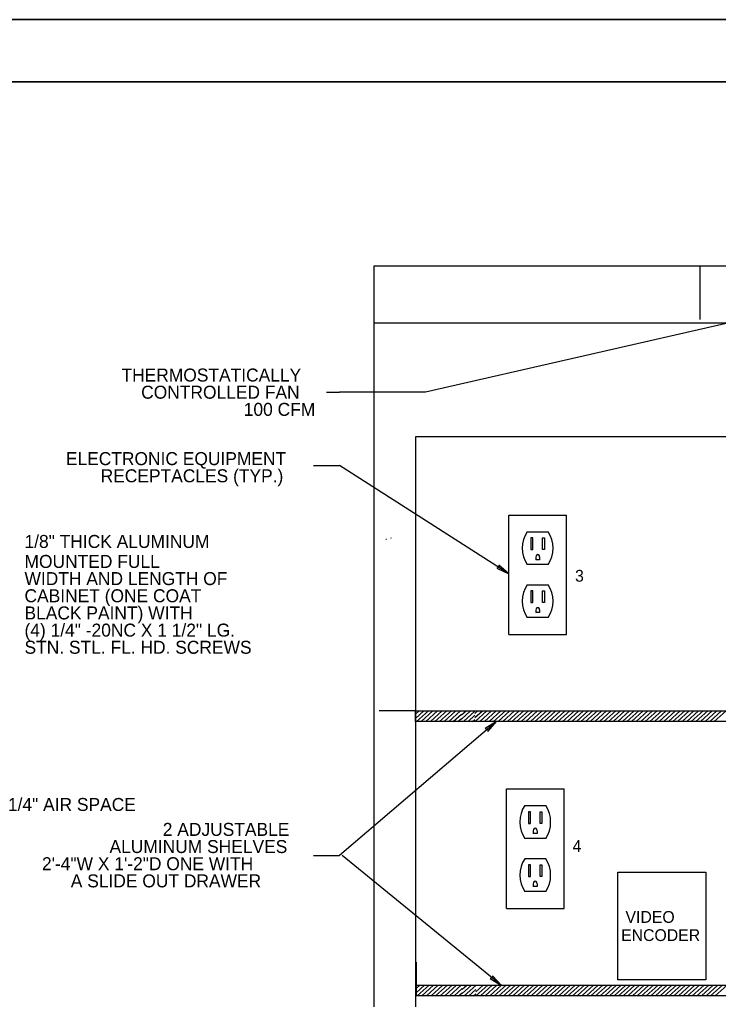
# Model space of a CAD drawing. Extents: x 507436 to 508484, y 495513 to 496173.
# Drawn here: x 507818.9 to 507987.3, y 495936.5 to 496172.9 of the extents above; entities that cross this region are included whole.
import ezdxf

# ---------------------------------------------------------------- set-up
doc = ezdxf.new("R2010")
doc.units = 0
doc.layers.add('1', color=7, linetype='Continuous')
doc.layers.add('41', color=7, linetype='Continuous')

msp = doc.modelspace()

# ---------------------------------------------------------------- linework, layer by layer
at = {"layer": '1'}
for p, q in [((508484.48, 496172.95), (507436.31, 496172.95)), ((508481.48, 496157.95), (507491.48, 496157.95)), ((507904.37, 495784.3), (507904.37, 496113.51)), ((507904.37, 496113.51), (508122.25, 496113.51)), ((507982.85, 496113.33), (507982.85, 496100.55)), ((508018.69, 496106.39), (507916.75, 496083.05)), ((507904.37, 496099.8), (508122.03, 496099.8)), ((507892.89, 496083.05), (507896.02, 496083.05)), ((507916.75, 496083.05), (507896.02, 496083.05)), ((507914.42, 495798.01), (507914.42, 496072.36)), ((507914.42, 496072.36), (508112.25, 496072.36)), ((507889.75, 496065.39), (507896.02, 496065.39)), ((507936.84, 496039.24), (507896.02, 496065.39)), ((507936.84, 496053.4), (507950.73, 496053.4)), ((507936.84, 496024.56), (507936.84, 496053.4)), ((507950.73, 496024.56), (507950.73, 496053.4)), ((507907.2, 496047.61), (507907.31, 496047.61)), ((507907.2, 496047.61), (507907.2, 496047.61)), ((507907.2, 496047.61), (507907.2, 496047.61)), ((507908.42, 496047.82), (507908.43, 496047.83)), ((507908.42, 496047.82), (507908.44, 496047.82)), ((507908.43, 496047.82), (507908.42, 496047.82)), ((507941.27, 496049.39), (507946.3, 496049.39)), ((507943.31, 496043.29), (507943.31, 496042.63)), ((507944.24, 496042.63), (507943.31, 496042.63)), ((507944.24, 496043.29), (507944.24, 496042.63)), ((507946.3, 496041.47), (507941.27, 496041.47)), ((507941.27, 496036.6), (507946.3, 496036.6)), ((507946.3, 496028.68), (507941.27, 496028.68)), ((507943.31, 496030.5), (507943.31, 496029.87)), ((507944.24, 496029.87), (507943.31, 496029.87)), ((507944.24, 496030.5), (507944.24, 496029.87)), ((507936.84, 496024.55), (507950.73, 496024.55)), ((507914.42, 496006.17), (507905.6, 496006.17)), ((507914.32, 496005.36), (507915.21, 496006.17)), ((507914.32, 496004.35), (507916.32, 496006.17)), ((507914.59, 496003.57), (507917.43, 496006.17)), ((507915.7, 496003.57), (507918.54, 496006.17)), ((507916.8, 496003.57), (507919.64, 496006.17)), ((507917.91, 496003.57), (507920.75, 496006.17)), ((507919.02, 496003.57), (507921.86, 496006.17)), ((507920.13, 496003.57), (507922.97, 496006.17)), ((507921.24, 496003.57), (507924.08, 496006.17)), ((507922.35, 496003.57), (507925.19, 496006.17)), ((507923.45, 496003.57), (507925.43, 496005.37)), ((507925.43, 496005.17), (507926.51, 496006.17)), ((507925.43, 496004.16), (507927.62, 496006.17)), ((507925.89, 496003.57), (507928.67, 496006.11)), ((507927, 496003.57), (507928.67, 496005.1)), ((507928.67, 496005.55), (507929.35, 496006.17)), ((507928.67, 496004.54), (507930.46, 496006.17)), ((507928.72, 496003.57), (507931.56, 496006.17)), ((507929.83, 496003.57), (507932.67, 496006.17)), ((507930.94, 496003.57), (507933.78, 496006.17)), ((507932.05, 496003.57), (507934.89, 496006.17)), ((507933.16, 496003.57), (507936, 496006.17)), ((507934.27, 496003.57), (507937.11, 496006.17)), ((507935.37, 496003.57), (507938.21, 496006.17)), ((507936.48, 496003.57), (507939.32, 496006.17)), ((507937.59, 496003.57), (507940.43, 496006.17)), ((507938.7, 496003.57), (507941.54, 496006.17)), ((507939.81, 496003.57), (507942.65, 496006.17)), ((507940.92, 496003.57), (507943.76, 496006.17)), ((507942.02, 496003.57), (507944.86, 496006.17)), ((507943.13, 496003.57), (507945.97, 496006.17)), ((507944.24, 496003.57), (507947.08, 496006.17)), ((507945.35, 496003.57), (507948.19, 496006.17)), ((507946.46, 496003.57), (507949.3, 496006.17)), ((507947.57, 496003.57), (507950.41, 496006.17)), ((507948.67, 496003.57), (507951.52, 496006.17)), ((507949.78, 496003.57), (507952.62, 496006.17)), ((507950.89, 496003.57), (507953.73, 496006.17)), ((507952, 496003.57), (507954.84, 496006.17)), ((507953.11, 496003.57), (507955.95, 496006.17)), ((507954.22, 496003.57), (507957.06, 496006.17)), ((507955.33, 496003.57), (507958.17, 496006.17)), ((507956.43, 496003.57), (507959.27, 496006.17)), ((507957.54, 496003.57), (507960.38, 496006.17)), ((507958.65, 496003.57), (507961.49, 496006.17)), ((507959.76, 496003.57), (507962.6, 496006.17)), ((507960.87, 496003.57), (507963.71, 496006.17)), ((507961.98, 496003.57), (507964.82, 496006.17)), ((507963.08, 496003.57), (507965.92, 496006.17)), ((507964.19, 496003.57), (507967.03, 496006.17)), ((507965.3, 496003.57), (507968.14, 496006.17)), ((507966.41, 496003.57), (507969.25, 496006.17)), ((507967.52, 496003.57), (507970.36, 496006.17)), ((507968.63, 496003.57), (507971.47, 496006.17)), ((507969.73, 496003.57), (507972.58, 496006.17)), ((507970.84, 496003.57), (507973.68, 496006.17)), ((507971.95, 496003.57), (507974.79, 496006.17)), ((507973.06, 496003.57), (507975.9, 496006.17)), ((507974.17, 496003.57), (507977.01, 496006.17)), ((507975.28, 496003.57), (507978.12, 496006.17)), ((507976.39, 496003.57), (507979.23, 496006.17)), ((507977.49, 496003.57), (507980.33, 496006.17)), ((507978.6, 496003.57), (507981.44, 496006.17)), ((507979.71, 496003.57), (507982.55, 496006.17)), ((507980.82, 496003.57), (507983.66, 496006.17)), ((507981.93, 496003.57), (507984.77, 496006.17)), ((507983.04, 496003.57), (507985.88, 496006.17)), ((507984.14, 496003.57), (507986.98, 496006.17)), ((507985.25, 496003.57), (507988.09, 496006.17)), ((507986.36, 496003.57), (507989.2, 496006.17)), ((507933.84, 496003.57), (507896.02, 495971.3)), ((507924.56, 496003.57), (507925.43, 496004.36)), ((507928.11, 496003.57), (507928.67, 496004.09)), ((507936.25, 495987.32), (507950.14, 495987.32)), ((507936.26, 495958.47), (507936.26, 495987.32)), ((507950.14, 495958.47), (507950.14, 495987.32)), ((507940.68, 495983.3), (507945.71, 495983.3)), ((507942.73, 495977.21), (507942.73, 495976.55)), ((507943.65, 495976.55), (507942.73, 495976.55)), ((507943.65, 495977.21), (507943.65, 495976.55)), ((507945.71, 495975.38), (507940.68, 495975.38)), ((507889.75, 495971.3), (507896.02, 495971.3)), ((507935.04, 495939.93), (507896.69, 495971.3)), ((507940.68, 495970.51), (507945.71, 495970.51)), ((507963.11, 495967.27), (507984.34, 495967.27)), ((507963.11, 495941.23), (507963.11, 495967.27)), ((507984.34, 495967.27), (507984.34, 495941.23)), ((507942.73, 495964.42), (507942.73, 495963.78)), ((507943.65, 495964.42), (507943.65, 495963.78)), ((507945.71, 495962.59), (507940.68, 495962.59)), ((507943.65, 495963.78), (507942.73, 495963.78)), ((507936.25, 495958.47), (507950.14, 495958.47)), ((507914.57, 495939.97), (507914.57, 495945.54)), ((507984.34, 495941.23), (507963.11, 495941.23)), ((507914.48, 495939.16), (507915.37, 495939.97)), ((507914.48, 495938.15), (507916.48, 495939.97)), ((507914.75, 495937.38), (507917.59, 495939.97)), ((507915.86, 495937.38), (507918.7, 495939.97)), ((507916.96, 495937.38), (507919.81, 495939.97)), ((507918.07, 495937.38), (507920.92, 495939.97)), ((507919.18, 495937.38), (507922.03, 495939.97)), ((507920.29, 495937.38), (507923.14, 495939.97)), ((507921.4, 495937.38), (507924.25, 495939.97)), ((507922.51, 495937.38), (507925.36, 495939.97)), ((507923.62, 495937.38), (507925.6, 495939.18)), ((507925.6, 495938.98), (507926.68, 495939.97)), ((507925.6, 495937.97), (507927.79, 495939.97)), ((507926.06, 495937.38), (507928.84, 495939.92)), ((507927.17, 495937.38), (507928.84, 495938.91)), ((507928.84, 495938.34), (507930.63, 495939.97)), ((507928.9, 495937.38), (507931.74, 495939.97)), ((507930.01, 495937.38), (507932.85, 495939.97)), ((507931.11, 495937.38), (507933.96, 495939.97)), ((507932.22, 495937.38), (507935.07, 495939.97)), ((507933.33, 495937.38), (507936.18, 495939.97)), ((507934.44, 495937.38), (507937.29, 495939.97)), ((507935.55, 495937.38), (507938.4, 495939.97)), ((507936.66, 495937.38), (507939.51, 495939.97)), ((507937.77, 495937.38), (507940.62, 495939.97)), ((507938.88, 495937.38), (507941.72, 495939.97)), ((507939.99, 495937.38), (507942.83, 495939.97)), ((507941.1, 495937.38), (507943.94, 495939.97)), ((507942.21, 495937.38), (507945.05, 495939.97)), ((507943.32, 495937.38), (507946.16, 495939.97)), ((507944.43, 495937.38), (507947.27, 495939.97)), ((507945.54, 495937.38), (507948.38, 495939.97)), ((507946.65, 495937.38), (507949.49, 495939.97)), ((507947.76, 495937.38), (507950.6, 495939.97)), ((507948.87, 495937.38), (507951.71, 495939.97)), ((507949.98, 495937.38), (507952.82, 495939.97)), ((507951.09, 495937.38), (507953.93, 495939.97)), ((507952.2, 495937.38), (507955.04, 495939.97)), ((507953.31, 495937.38), (507956.15, 495939.97)), ((507954.42, 495937.38), (507957.26, 495939.97)), ((507955.52, 495937.38), (507958.37, 495939.97)), ((507956.63, 495937.38), (507959.48, 495939.97)), ((507957.74, 495937.38), (507960.59, 495939.97)), ((507958.85, 495937.38), (507961.7, 495939.97)), ((507959.96, 495937.38), (507962.81, 495939.97)), ((507961.07, 495937.38), (507963.92, 495939.97)), ((507962.18, 495937.38), (507965.02, 495939.97)), ((507963.29, 495937.38), (507966.13, 495939.97)), ((507964.4, 495937.38), (507967.24, 495939.97)), ((507965.51, 495937.38), (507968.35, 495939.97)), ((507966.62, 495937.38), (507969.46, 495939.97)), ((507967.73, 495937.38), (507970.57, 495939.97)), ((507968.84, 495937.38), (507971.68, 495939.97)), ((507969.95, 495937.38), (507972.79, 495939.97)), ((507971.06, 495937.38), (507973.9, 495939.97)), ((507972.17, 495937.38), (507975.01, 495939.97)), ((507973.28, 495937.38), (507976.12, 495939.97)), ((507974.39, 495937.38), (507977.23, 495939.97)), ((507975.5, 495937.38), (507978.34, 495939.97)), ((507976.61, 495937.38), (507979.45, 495939.97)), ((507977.72, 495937.38), (507980.56, 495939.97)), ((507978.82, 495937.38), (507981.67, 495939.97)), ((507979.93, 495937.38), (507982.78, 495939.97)), ((507981.04, 495937.38), (507983.89, 495939.97)), ((507982.15, 495937.38), (507985, 495939.97)), ((507983.26, 495937.38), (507986.11, 495939.97)), ((507984.37, 495937.38), (507987.22, 495939.97)), ((507985.48, 495937.38), (507988.33, 495939.97)), ((507986.59, 495937.38), (507989.43, 495939.97)), ((507924.73, 495937.38), (507925.6, 495938.17)), ((507928.28, 495937.38), (507928.84, 495937.9))]:
    msp.add_line(p, q, dxfattribs=at)
for points in [[(507942.17, 496045.08), (507942.62, 496045.08), (507942.62, 496047.92), (507942.17, 496047.92)], [(507945.39, 496045.08), (507944.94, 496045.08), (507944.94, 496047.92), (507945.39, 496047.92)], [(507936.84, 496039.24), (507934.44, 496041.31), (507934.48, 496040.75), (507933.96, 496040.56)], [(507936.84, 496039.24), (507934.44, 496041.31), (507934.48, 496040.75), (507933.96, 496040.56)], [(507942.17, 496032.29), (507942.62, 496032.29), (507942.62, 496035.11), (507942.17, 496035.11)], [(507945.39, 496032.29), (507944.94, 496032.29), (507944.94, 496035.11), (507945.39, 496035.11)], [(507914.32, 496006.17), (508112.02, 496006.17), (508112.02, 496003.57), (507914.32, 496003.57)], [(507914.42, 496006.17), (508112.02, 496006.17), (508112.02, 496003.57), (507914.42, 496003.57)], [(507933.84, 496003.57), (507931.15, 496001.88), (507931.7, 496001.75), (507931.74, 496001.19)], [(507933.84, 496003.57), (507931.15, 496001.88), (507931.7, 496001.75), (507931.74, 496001.19)], [(507941.58, 495978.99), (507942.03, 495978.99), (507942.03, 495981.84), (507941.58, 495981.84)], [(507944.8, 495978.99), (507944.35, 495978.99), (507944.35, 495981.84), (507944.8, 495981.84)], [(507941.58, 495966.2), (507942.03, 495966.2), (507942.03, 495969.03), (507941.58, 495969.03)], [(507944.8, 495966.2), (507944.35, 495966.2), (507944.35, 495969.03), (507944.8, 495969.03)], [(507935.04, 495939.93), (507932.89, 495942.27), (507932.87, 495941.71), (507932.33, 495941.57)], [(507914.48, 495939.97), (508112.38, 495939.97), (508112.38, 495937.38), (507914.48, 495937.38)], [(507914.58, 495939.97), (508112.38, 495939.97), (508112.38, 495937.38), (507914.58, 495937.38)]]:
    msp.add_lwpolyline(points, close=True, dxfattribs=at)
for centre, major_axis, start_param, end_param in [((507944.16, 496045.41), (0, -5.61), 3.928313, 5.49694), ((507943.4, 496045.41), (0, -5.61), 0.786246, 2.354872), ((507943.79, 496043.28), (0, -0.642), 1.570106, 4.713842), ((507944.16, 496032.62), (0, -5.61), 3.928313, 5.49694), ((507943.4, 496032.62), (0, -5.61), 0.786246, 2.354872), ((507943.79, 496030.48), (0, -0.642), 1.570106, 4.713842), ((507943.58, 495979.33), (0, -5.61), 3.928313, 5.49694), ((507942.82, 495979.33), (0, -5.61), 0.786246, 2.354872), ((507943.2, 495977.2), (0, -0.642), 1.570106, 4.713842), ((507943.58, 495966.53), (0, -5.61), 3.928313, 5.49694), ((507942.82, 495966.53), (0, -5.61), 0.786246, 2.354872), ((507943.2, 495964.4), (0, -0.642), 1.570106, 4.713842)]:
    msp.add_ellipse(centre, major_axis=major_axis, ratio=0.728655, start_param=start_param, end_param=end_param, dxfattribs=at)
at = {"layer": '41'}
for points in [[(507436.31, 496172.95), (508484.48, 496172.95), (508484.48, 495512.95), (507436.31, 495512.95)], [(507491.48, 496157.95), (508481.48, 496157.95), (508481.48, 495527.95), (507491.48, 495527.95)]]:
    msp.add_lwpolyline(points, close=True, dxfattribs=at)

# ---------------------------------------------------------------- texts
at = {"layer": '1'}
for s, height, p in [('THERMOSTATICALLY', 3.1349, (507843.45, 496085.62)), ('CONTROLLED FAN', 3.1349, (507848.2, 496081.48)), ('100 CFM', 3.135, (507872.93, 496077.34)), ('ELECTRONIC EQUIPMENT', 3.1349, (507830.05, 496065.45)), ('RECEPTACLES (TYP.)', 3.1349, (507838.44, 496061.31)), ('1/8" THICK ALUMINUM', 3.1349, (507820.08, 496045.47)), ('MOUNTED FULL', 3.1349, (507820.08, 496040.65)), ('3', 2.85, (507952.79, 496037.33)), ('WIDTH AND LENGTH OF', 3.1349, (507820.08, 496036.51)), ('CABINET (ONE COAT', 3.1349, (507820.08, 496032.37)), ('BLACK PAINT) WITH', 3.1349, (507820.08, 496028.22)), ('(4) 1/4" -20NC X 1 1/2" LG.', 3.1349, (507820.08, 496024.08)), ('STN. STL. FL. HD. SCREWS', 3.1349, (507820.08, 496019.94)), ('1/4" AIR SPACE', 3.1349, (507816.08, 495982.01)), ('2 ADJUSTABLE', 3.1349, (507853.41, 495976)), ('ALUMINUM SHELVES', 3.1349, (507840.57, 495971.86)), ('4', 2.85, (507952.2, 495972.13)), ('2\'-4"W X 1\'-2"D ONE WITH', 3.1349, (507824.29, 495967.72)), (' A SLIDE OUT DRAWER', 3.1349, (507830.07, 495963.58)), (' VIDEO', 2.85, (507963.89, 495955.02)), ('ENCODER', 2.85, (507963.89, 495950.63))]:
    msp.add_text(s, height=height, dxfattribs=at).set_placement(p)

doc.saveas('drawing.dxf')
